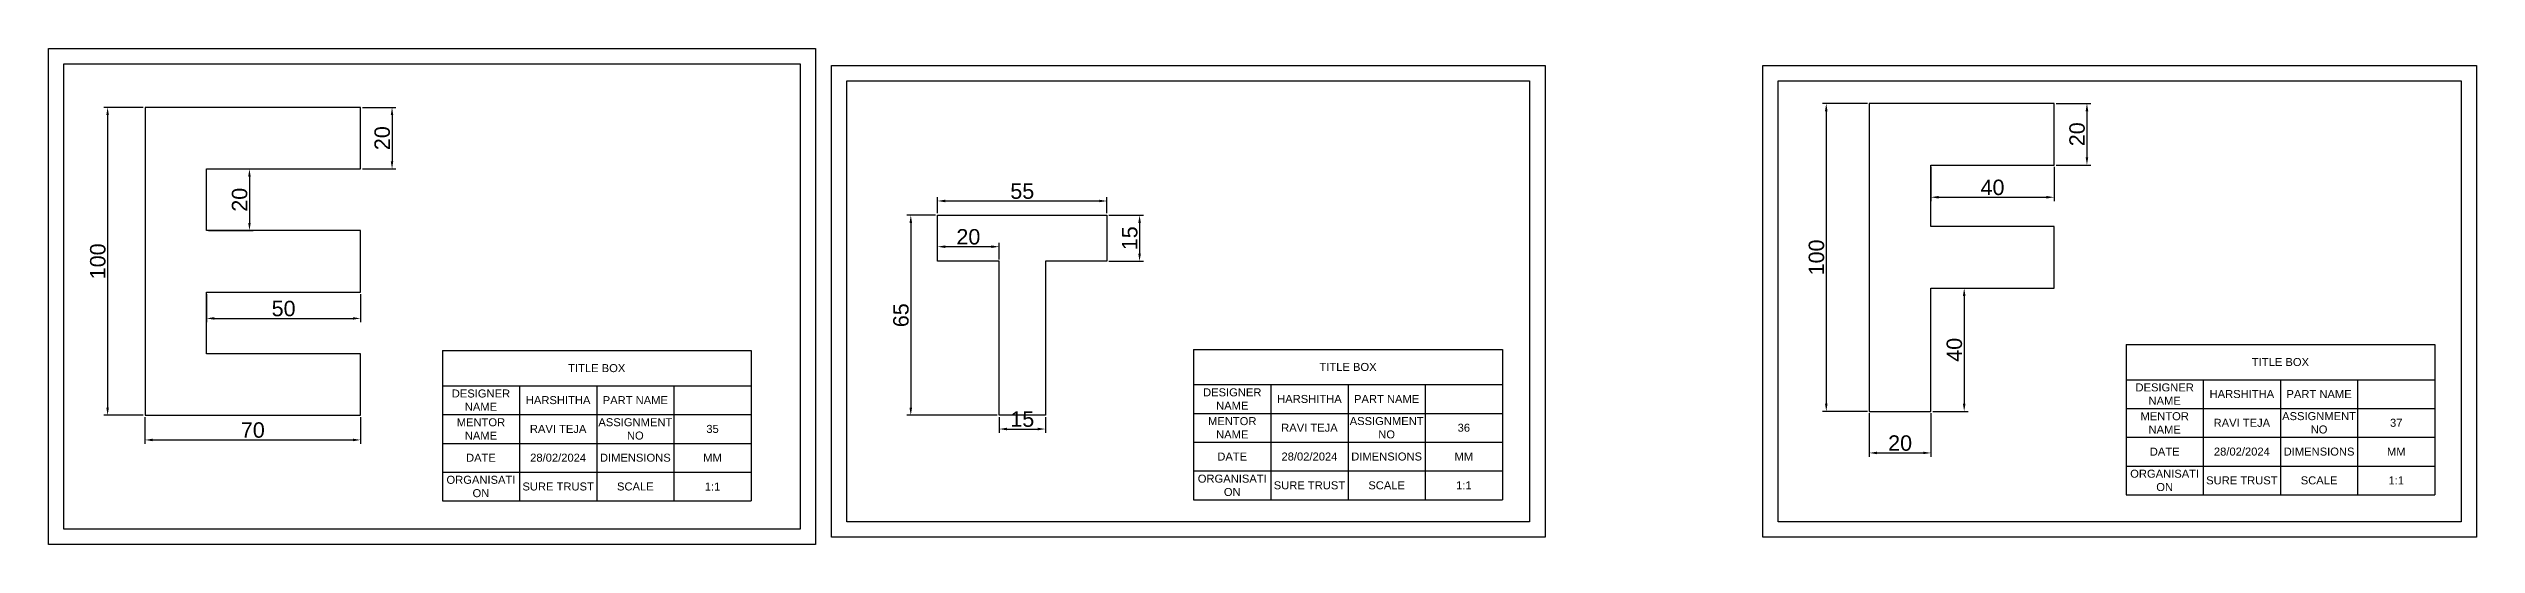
# Model space of a CAD drawing. Header units: millimetres. Extents: x -37 to 1830, y -92 to 119.
# Drawn here: x 1042 to 1830, y -42 to 119 of the extents above; entities that cross this region are included whole.
import ezdxf

# ---------------------------------------------------------------- set-up
doc = ezdxf.new("R2010")
doc.units = ezdxf.units.MM
doc.styles.get("Standard").update_dxf_attribs({"font": 'arial.ttf'})
doc.dimstyles.new('ISO-25', dxfattribs={"dimtxt": 5, "dimasz": 2.5, "dimexe": 1.25, "dimexo": 0.625, "dimtad": 1, "dimtxsty": 'Standard', "dimcen": 2.5, "dimclrd": 40, "dimclre": 40, "dimclrt": 40, "dimadec": 0, "dimazin": 0, "dimtfac": 1, "dimtmove": 0, "dimatfit": 3, "dimfxl": 1, "dimarcsym": 0})

# ---------------------------------------------------------------- blocks, each defined once
blk = doc.blocks.new('*D11')
at = {"color": 40, "lineweight": -2, "transparency": 16777216}
for p, q in [((1653.79, 41.42), (1665.21, 41.42)), ((1663.96, 38.92), (1663.96, 3.92)), ((1653.79, 1.42), (1665.21, 1.42))]:
    blk.add_line(p, q, dxfattribs=at)
at = {"color": 40, "transparency": 16777216}
for points in [[(1663.55, 38.92), (1664.38, 38.92), (1663.96, 41.42)], [(1663.55, 3.92), (1664.38, 3.92), (1663.96, 1.42)]]:
    blk.add_solid(points, dxfattribs=at)
at = {"layer": 'Defpoints', "color": 0, "transparency": 16777216}
for p in [(1653.16, 41.42), (1653.16, 1.42), (1663.96, 1.42)]:
    blk.add_point(p, dxfattribs=at)
at = {"color": 40, "transparency": 16777216, "insert": (1660.79, 21.42), "char_height": 5, "attachment_point": 5, "rotation": 90}
blk.add_mtext('40', dxfattribs=at)
blk = doc.blocks.new('*D12')
at = {"color": 40, "lineweight": -2, "transparency": 16777216}
for p, q in [((1653.16, 80.8), (1653.16, 69.71)), ((1693.16, 80.8), (1693.16, 69.71)), ((1655.66, 70.96), (1690.66, 70.96))]:
    blk.add_line(p, q, dxfattribs=at)
at = {"color": 40, "transparency": 16777216}
for points in [[(1655.66, 71.38), (1655.66, 70.55), (1653.16, 70.96)], [(1690.66, 71.38), (1690.66, 70.55), (1693.16, 70.96)]]:
    blk.add_solid(points, dxfattribs=at)
at = {"layer": 'Defpoints', "color": 0, "transparency": 16777216}
for p in [(1653.16, 81.42), (1693.16, 81.42), (1693.16, 70.96)]:
    blk.add_point(p, dxfattribs=at)
at = {"color": 40, "transparency": 16777216, "insert": (1673.16, 74.14), "char_height": 5, "attachment_point": 5}
blk.add_mtext('40', dxfattribs=at)
blk = doc.blocks.new('*D13')
at = {"color": 40, "lineweight": -2, "transparency": 16777216}
for p, q in [((1693.79, 101.42), (1705.06, 101.42)), ((1703.81, 98.92), (1703.81, 83.92)), ((1693.79, 81.42), (1705.06, 81.42))]:
    blk.add_line(p, q, dxfattribs=at)
at = {"color": 40, "transparency": 16777216}
for points in [[(1703.39, 98.92), (1704.23, 98.92), (1703.81, 101.42)], [(1703.39, 83.92), (1704.23, 83.92), (1703.81, 81.42)]]:
    blk.add_solid(points, dxfattribs=at)
at = {"layer": 'Defpoints', "color": 0, "transparency": 16777216}
for p in [(1693.16, 101.42), (1693.16, 81.42), (1703.81, 81.42)]:
    blk.add_point(p, dxfattribs=at)
at = {"color": 40, "transparency": 16777216, "insert": (1700.63, 91.42), "char_height": 5, "attachment_point": 5, "rotation": 90}
blk.add_mtext('20', dxfattribs=at)
blk = doc.blocks.new('*D14')
at = {"color": 40, "lineweight": -2, "transparency": 16777216}
for p, q in [((1632.54, 101.42), (1617.94, 101.42)), ((1619.19, 98.92), (1619.19, 3.92)), ((1632.54, 1.42), (1617.94, 1.42))]:
    blk.add_line(p, q, dxfattribs=at)
at = {"color": 40, "transparency": 16777216}
for points in [[(1618.77, 98.92), (1619.6, 98.92), (1619.19, 101.42)], [(1618.77, 3.92), (1619.6, 3.92), (1619.19, 1.42)]]:
    blk.add_solid(points, dxfattribs=at)
at = {"layer": 'Defpoints', "color": 0, "transparency": 16777216}
for p in [(1633.16, 101.42), (1619.19, 1.42), (1633.16, 1.42)]:
    blk.add_point(p, dxfattribs=at)
at = {"color": 40, "transparency": 16777216, "insert": (1616.01, 51.42), "char_height": 5, "attachment_point": 5, "rotation": 90}
blk.add_mtext('100', dxfattribs=at)
blk = doc.blocks.new('*D15')
at = {"color": 40, "lineweight": -2, "transparency": 16777216}
for p, q in [((1633.16, 0.8), (1633.16, -13.33)), ((1653.16, 0.8), (1653.16, -13.33)), ((1635.66, -12.08), (1650.66, -12.08))]:
    blk.add_line(p, q, dxfattribs=at)
at = {"color": 40, "transparency": 16777216}
for points in [[(1635.66, -11.66), (1635.66, -12.49), (1633.16, -12.08)], [(1650.66, -11.66), (1650.66, -12.49), (1653.16, -12.08)]]:
    blk.add_solid(points, dxfattribs=at)
at = {"layer": 'Defpoints', "color": 0, "transparency": 16777216}
for p in [(1633.16, 1.42), (1653.16, 1.42), (1653.16, -12.08)]:
    blk.add_point(p, dxfattribs=at)
at = {"color": 40, "transparency": 16777216, "insert": (1643.16, -8.9), "char_height": 5, "attachment_point": 5}
blk.add_mtext('20', dxfattribs=at)
blk = doc.blocks.new('*D16')
at = {"color": 40, "lineweight": -2, "transparency": 16777216}
for p, q in [((1073.4, -0.48), (1073.4, -9.1)), ((1075.9, -7.85), (1140.9, -7.85)), ((1143.4, -0.48), (1143.4, -9.1))]:
    blk.add_line(p, q, dxfattribs=at)
at = {"color": 40, "transparency": 16777216}
for points in [[(1075.9, -7.44), (1075.9, -8.27), (1073.4, -7.85)], [(1140.9, -7.44), (1140.9, -8.27), (1143.4, -7.85)]]:
    blk.add_solid(points, dxfattribs=at)
at = {"layer": 'Defpoints', "color": 0, "transparency": 16777216}
for p in [(1073.4, 0.15), (1143.4, 0.15), (1143.4, -7.85)]:
    blk.add_point(p, dxfattribs=at)
at = {"color": 40, "transparency": 16777216, "insert": (1108.4, -4.67), "char_height": 5, "attachment_point": 5}
blk.add_mtext('70', dxfattribs=at)
blk = doc.blocks.new('*D17')
at = {"color": 40, "lineweight": -2, "transparency": 16777216}
for p, q in [((1072.78, 100.15), (1060.02, 100.15)), ((1061.27, 97.65), (1061.27, 2.65)), ((1072.78, 0.15), (1060.02, 0.15))]:
    blk.add_line(p, q, dxfattribs=at)
at = {"color": 40, "transparency": 16777216}
for points in [[(1060.85, 97.65), (1061.69, 97.65), (1061.27, 100.15)], [(1060.85, 2.65), (1061.69, 2.65), (1061.27, 0.15)]]:
    blk.add_solid(points, dxfattribs=at)
at = {"layer": 'Defpoints', "color": 0, "transparency": 16777216}
for p in [(1073.4, 100.15), (1061.27, 0.15), (1073.4, 0.15)]:
    blk.add_point(p, dxfattribs=at)
at = {"color": 40, "transparency": 16777216, "insert": (1058.09, 50.15), "char_height": 5, "attachment_point": 5, "rotation": 90}
blk.add_mtext('100', dxfattribs=at)
blk = doc.blocks.new('*D18')
at = {"color": 40, "lineweight": -2, "transparency": 16777216}
for p, q in [((1144.03, 100.15), (1154.85, 100.15)), ((1153.6, 97.65), (1153.6, 82.65)), ((1144.03, 80.15), (1154.85, 80.15))]:
    blk.add_line(p, q, dxfattribs=at)
at = {"color": 40, "transparency": 16777216}
for points in [[(1153.18, 97.65), (1154.01, 97.65), (1153.6, 100.15)], [(1153.18, 82.65), (1154.01, 82.65), (1153.6, 80.15)]]:
    blk.add_solid(points, dxfattribs=at)
at = {"layer": 'Defpoints', "color": 0, "transparency": 16777216}
for p in [(1143.4, 100.15), (1143.4, 80.15), (1153.6, 80.15)]:
    blk.add_point(p, dxfattribs=at)
at = {"color": 40, "transparency": 16777216, "insert": (1150.42, 90.15), "char_height": 5, "attachment_point": 5, "rotation": 90}
blk.add_mtext('20', dxfattribs=at)
blk = doc.blocks.new('*D19')
at = {"color": 40, "lineweight": -2, "transparency": 16777216}
for p, q in [((1093.4, 39.52), (1093.4, 30.36)), ((1143.4, 39.52), (1143.4, 30.36)), ((1095.9, 31.61), (1140.9, 31.61))]:
    blk.add_line(p, q, dxfattribs=at)
at = {"color": 40, "transparency": 16777216}
for points in [[(1095.9, 32.03), (1095.9, 31.2), (1093.4, 31.61)], [(1140.9, 32.03), (1140.9, 31.2), (1143.4, 31.61)]]:
    blk.add_solid(points, dxfattribs=at)
at = {"layer": 'Defpoints', "color": 0, "transparency": 16777216}
for p in [(1093.4, 40.15), (1143.4, 40.15), (1143.4, 31.61)]:
    blk.add_point(p, dxfattribs=at)
at = {"color": 40, "transparency": 16777216, "insert": (1118.4, 34.79), "char_height": 5, "attachment_point": 5}
blk.add_mtext('50', dxfattribs=at)
blk = doc.blocks.new('*D20')
at = {"color": 40, "lineweight": -2, "transparency": 16777216}
for p, q in [((1094.03, 80.15), (1108.56, 80.15)), ((1107.31, 77.65), (1107.31, 62.65)), ((1094.03, 60.15), (1108.56, 60.15))]:
    blk.add_line(p, q, dxfattribs=at)
at = {"color": 40, "transparency": 16777216}
for points in [[(1106.9, 77.65), (1107.73, 77.65), (1107.31, 80.15)], [(1106.9, 62.65), (1107.73, 62.65), (1107.31, 60.15)]]:
    blk.add_solid(points, dxfattribs=at)
at = {"layer": 'Defpoints', "color": 0, "transparency": 16777216}
for p in [(1093.4, 80.15), (1093.4, 60.15), (1107.31, 60.15)]:
    blk.add_point(p, dxfattribs=at)
at = {"color": 40, "transparency": 16777216, "insert": (1104.13, 70.15), "char_height": 5, "attachment_point": 5, "rotation": 90}
blk.add_mtext('20', dxfattribs=at)
blk = doc.blocks.new('*D21')
at = {"color": 40, "lineweight": -2, "transparency": 16777216}
for p, q in [((1350.69, -0.48), (1350.69, -5.56)), ((1353.19, -4.31), (1363.19, -4.31)), ((1365.69, -0.48), (1365.69, -5.56))]:
    blk.add_line(p, q, dxfattribs=at)
at = {"color": 40, "transparency": 16777216}
for points in [[(1353.19, -3.89), (1353.19, -4.73), (1350.69, -4.31)], [(1363.19, -3.89), (1363.19, -4.73), (1365.69, -4.31)]]:
    blk.add_solid(points, dxfattribs=at)
at = {"layer": 'Defpoints', "color": 0, "transparency": 16777216}
for p in [(1350.69, 0.15), (1365.69, 0.15), (1365.69, -4.31)]:
    blk.add_point(p, dxfattribs=at)
at = {"color": 40, "transparency": 16777216, "insert": (1358.19, -1.13), "char_height": 5, "attachment_point": 5}
blk.add_mtext('15', dxfattribs=at)
blk = doc.blocks.new('*D22')
at = {"color": 40, "lineweight": -2, "transparency": 16777216}
for p, q in [((1330.69, 50.77), (1330.69, 56.16)), ((1350.69, 50.77), (1350.69, 56.16)), ((1348.19, 54.91), (1333.19, 54.91))]:
    blk.add_line(p, q, dxfattribs=at)
at = {"color": 40, "transparency": 16777216}
for points in [[(1333.19, 55.33), (1333.19, 54.49), (1330.69, 54.91)], [(1348.19, 55.33), (1348.19, 54.49), (1350.69, 54.91)]]:
    blk.add_solid(points, dxfattribs=at)
at = {"layer": 'Defpoints', "color": 0, "transparency": 16777216}
for p in [(1330.69, 54.91), (1330.69, 50.15), (1350.69, 50.15)]:
    blk.add_point(p, dxfattribs=at)
at = {"color": 40, "transparency": 16777216, "insert": (1340.69, 58.09), "char_height": 5, "attachment_point": 5}
blk.add_mtext('20', dxfattribs=at)
blk = doc.blocks.new('*D23')
at = {"color": 40, "lineweight": -2, "transparency": 16777216}
for p, q in [((1386.32, 65.15), (1397.52, 65.15)), ((1396.27, 62.65), (1396.27, 52.65)), ((1386.32, 50.15), (1397.52, 50.15))]:
    blk.add_line(p, q, dxfattribs=at)
at = {"color": 40, "transparency": 16777216}
for points in [[(1395.85, 62.65), (1396.69, 62.65), (1396.27, 65.15)], [(1395.85, 52.65), (1396.69, 52.65), (1396.27, 50.15)]]:
    blk.add_solid(points, dxfattribs=at)
at = {"layer": 'Defpoints', "color": 0, "transparency": 16777216}
for p in [(1385.69, 65.15), (1385.69, 50.15), (1396.27, 50.15)]:
    blk.add_point(p, dxfattribs=at)
at = {"color": 40, "transparency": 16777216, "insert": (1393.09, 57.65), "char_height": 5, "attachment_point": 5, "rotation": 90}
blk.add_mtext('15', dxfattribs=at)
blk = doc.blocks.new('*D24')
at = {"color": 40, "lineweight": -2, "transparency": 16777216}
for p, q in [((1330.69, 65.77), (1330.69, 71)), ((1385.69, 65.77), (1385.69, 71)), ((1333.19, 69.75), (1383.19, 69.75))]:
    blk.add_line(p, q, dxfattribs=at)
at = {"color": 40, "transparency": 16777216}
for points in [[(1333.19, 70.17), (1333.19, 69.34), (1330.69, 69.75)], [(1383.19, 70.17), (1383.19, 69.34), (1385.69, 69.75)]]:
    blk.add_solid(points, dxfattribs=at)
at = {"layer": 'Defpoints', "color": 0, "transparency": 16777216}
for p in [(1330.69, 65.15), (1385.69, 69.75), (1385.69, 65.15)]:
    blk.add_point(p, dxfattribs=at)
at = {"color": 40, "transparency": 16777216, "insert": (1358.19, 72.92), "char_height": 5, "attachment_point": 5}
blk.add_mtext('55', dxfattribs=at)
blk = doc.blocks.new('*D25')
at = {"color": 40, "lineweight": -2, "transparency": 16777216}
for p, q in [((1330.07, 65.15), (1320.75, 65.15)), ((1322, 62.65), (1322, 2.65)), ((1350.07, 0.15), (1320.75, 0.15))]:
    blk.add_line(p, q, dxfattribs=at)
at = {"color": 40, "transparency": 16777216}
for points in [[(1321.58, 62.65), (1322.42, 62.65), (1322, 65.15)], [(1321.58, 2.65), (1322.42, 2.65), (1322, 0.15)]]:
    blk.add_solid(points, dxfattribs=at)
at = {"layer": 'Defpoints', "color": 0, "transparency": 16777216}
for p in [(1330.69, 65.15), (1322, 0.15), (1350.69, 0.15)]:
    blk.add_point(p, dxfattribs=at)
at = {"color": 40, "transparency": 16777216, "insert": (1318.82, 32.65), "char_height": 5, "attachment_point": 5, "rotation": 90}
blk.add_mtext('65', dxfattribs=at)
blk = doc.blocks.new('*T34')
at = {"color": 0, "linetype": 'ByBlock', "lineweight": -2, "transparency": 16777216}
for p, q in [((0, 0), (100.24, 0)), ((0, 0), (0, -48.83)), ((100.24, 0), (100.24, -48.83)), ((0, -11.43), (100.24, -11.43)), ((25.06, -11.43), (25.06, -48.83)), ((50.12, -11.43), (50.12, -48.83)), ((75.18, -11.43), (75.18, -48.83)), ((0, -20.78), (100.24, -20.78)), ((0, -30.13), (100.24, -30.13)), ((0, -39.48), (100.24, -39.48)), ((0, -48.83), (100.24, -48.83))]:
    blk.add_line(p, q, dxfattribs=at)
blk = doc.blocks.new('*T35')
at = {"color": 0, "linetype": 'ByBlock', "lineweight": -2, "transparency": 16777216}
for p, q in [((0, 0), (100.24, 0)), ((0, 0), (0, -48.83)), ((100.24, 0), (100.24, -48.83)), ((0, -11.43), (100.24, -11.43)), ((25.06, -11.43), (25.06, -48.83)), ((50.12, -11.43), (50.12, -48.83)), ((75.18, -11.43), (75.18, -48.83)), ((0, -20.78), (100.24, -20.78)), ((0, -30.13), (100.24, -30.13)), ((0, -39.48), (100.24, -39.48)), ((0, -48.83), (100.24, -48.83))]:
    blk.add_line(p, q, dxfattribs=at)
blk = doc.blocks.new('*T36')
at = {"color": 0, "linetype": 'ByBlock', "lineweight": -2, "transparency": 16777216}
for p, q in [((0, 0), (100.24, 0)), ((0, 0), (0, -48.83)), ((100.24, 0), (100.24, -48.83)), ((0, -11.43), (100.24, -11.43)), ((25.06, -11.43), (25.06, -48.83)), ((50.12, -11.43), (50.12, -48.83)), ((75.18, -11.43), (75.18, -48.83)), ((0, -20.78), (100.24, -20.78)), ((0, -30.13), (100.24, -30.13)), ((0, -39.48), (100.24, -39.48)), ((0, -48.83), (100.24, -48.83))]:
    blk.add_line(p, q, dxfattribs=at)

msp = doc.modelspace()

# ---------------------------------------------------------------- linework, layer by layer
for p, q in [((1143.405, 100.15), (1073.405, 100.15)), ((1073.405, 100.15), (1073.405, 0.15)), ((1143.405, 80.15), (1143.405, 100.15)), ((1693.161, 101.423), (1633.161, 101.423)), ((1633.161, 101.423), (1633.161, 1.423)), ((1693.161, 81.423), (1693.161, 101.423)), ((1093.405, 60.15), (1093.405, 80.15)), ((1093.405, 80.15), (1143.405, 80.15)), ((1653.161, 61.423), (1653.161, 81.423)), ((1653.161, 81.423), (1693.161, 81.423)), ((1330.693, 50.15), (1330.693, 65.15)), ((1330.693, 65.15), (1385.693, 65.15)), ((1385.693, 65.15), (1385.693, 50.15)), ((1143.405, 60.15), (1093.405, 60.15)), ((1143.405, 40.15), (1143.405, 60.15)), ((1693.161, 61.423), (1653.161, 61.423)), ((1693.161, 41.423), (1693.161, 61.423)), ((1350.693, 50.15), (1330.693, 50.15)), ((1350.693, 0.15), (1350.693, 50.15)), ((1385.693, 50.15), (1365.693, 50.15)), ((1365.693, 50.15), (1365.693, 0.15)), ((1093.405, 20.15), (1093.405, 40.15)), ((1093.405, 40.15), (1143.405, 40.15)), ((1653.161, 1.423), (1653.161, 41.423)), ((1653.161, 41.423), (1693.161, 41.423)), ((1143.405, 20.15), (1093.405, 20.15)), ((1143.405, 0.15), (1143.405, 20.15)), ((1073.405, 0.15), (1143.405, 0.15)), ((1365.693, 0.15), (1350.693, 0.15)), ((1633.161, 1.423), (1653.161, 1.423))]:
    msp.add_line(p, q)
for points in [[(1042.094, 119.261), (1291.096, 119.261), (1291.096, -41.803), (1042.094, -41.803)], [(1047.094, 114.261), (1286.096, 114.261), (1286.096, -36.803), (1047.094, -36.803)], [(1296.235, 113.751), (1527.888, 113.751), (1527.888, -39.424), (1296.235, -39.424)], [(1598.601, 113.751), (1830.254, 113.751), (1830.254, -39.424), (1598.601, -39.424)], [(1301.235, 108.751), (1522.888, 108.751), (1522.888, -34.424), (1301.235, -34.424)], [(1603.601, 108.751), (1825.254, 108.751), (1825.254, -34.424), (1603.601, -34.424)]]:
    msp.add_lwpolyline(points, close=True)

# ---------------------------------------------------------------- block references
for name, p in [('*T34', (1169.928, 21.166)), ('*T35', (1413.822, 21.547)), ('*T36', (1716.514, 23.148))]:
    msp.add_blockref(name, p)

# ---------------------------------------------------------------- texts
at = {"attachment_point": 5}
for s, width, insert, char_height in [('TITLE BOX', 100.2398, (1220.048, 15.452), 2.5973), ('TITLE BOX', 100.2398, (1463.942, 15.833), 2.5973), ('TITLE BOX', 100.2398, (1766.634, 17.434), 2.5973), ('DESIGNER NAME', 25.05995, (1182.458, 5.063), 2.59729), ('DESIGNER NAME', 25.05995, (1426.352, 5.444), 2.59729), ('DESIGNER NAME', 25.05995, (1729.044, 7.044), 2.59729), ('HARSHITHA', 25.05995, (1754.104, 7.044), 2.5973), ('PART NAME', 25.05995, (1779.164, 7.044), 2.5973), ('HARSHITHA', 25.05995, (1207.518, 5.063), 2.5973), ('PART NAME', 25.05995, (1232.578, 5.063), 2.5973), ('HARSHITHA', 25.05995, (1451.412, 5.444), 2.5973), ('PART NAME', 25.05995, (1476.472, 5.444), 2.5973), ('MENTOR NAME', 25.05995, (1729.044, -2.306), 2.59729), ('ASSIGNMENT NO', 25.05995, (1779.164, -2.306), 2.59729), ('MENTOR NAME', 25.05995, (1182.458, -4.288), 2.59729), ('RAVI TEJA', 25.05995, (1207.518, -4.288), 2.5973), ('ASSIGNMENT NO', 25.05995, (1232.578, -4.288), 2.59729), ('35', 25.05995, (1257.638, -4.288), 2.5973), ('MENTOR NAME', 25.05995, (1426.352, -3.906), 2.59729), ('RAVI TEJA', 25.05995, (1451.412, -3.906), 2.5973), ('ASSIGNMENT NO', 25.05995, (1476.472, -3.906), 2.59729), ('36', 25.05995, (1501.532, -3.906), 2.5973), ('RAVI TEJA', 25.05995, (1754.104, -2.306), 2.5973), ('37', 25.05995, (1804.224, -2.306), 2.5973), ('DATE', 25.05995, (1182.458, -13.638), 2.5973), ('28/02/2024', 25.05995, (1207.518, -13.638), 2.5973), ('DIMENSIONS', 25.05995, (1232.578, -13.638), 2.5973), ('MM', 25.05995, (1257.638, -13.638), 2.5973), ('DATE', 25.05995, (1426.352, -13.257), 2.5973), ('28/02/2024', 25.05995, (1451.412, -13.257), 2.5973), ('DIMENSIONS', 25.05995, (1476.472, -13.257), 2.5973), ('MM', 25.05995, (1501.532, -13.257), 2.5973), ('DATE', 25.05995, (1729.044, -11.656), 2.5973), ('28/02/2024', 25.05995, (1754.104, -11.656), 2.5973), ('DIMENSIONS', 25.05995, (1779.164, -11.656), 2.5973), ('MM', 25.05995, (1804.224, -11.656), 2.5973), ('ORGANISATI\\PON', 25.05995, (1182.458, -22.988), 2.5973), ('SURE TRUST', 25.05995, (1207.518, -22.988), 2.5973), ('SCALE', 25.05995, (1232.578, -22.988), 2.5973), ('1:1', 25.05995, (1257.638, -22.988), 2.5973), ('ORGANISATI\\PON', 25.05995, (1426.352, -22.607), 2.5973), ('SURE TRUST', 25.05995, (1451.412, -22.607), 2.5973), ('SCALE', 25.05995, (1476.472, -22.607), 2.5973), ('1:1', 25.05995, (1501.532, -22.607), 2.5973), ('ORGANISATI\\PON', 25.05995, (1729.044, -21.006), 2.5973), ('SURE TRUST', 25.05995, (1754.104, -21.006), 2.5973), ('SCALE', 25.05995, (1779.164, -21.006), 2.5973), ('1:1', 25.05995, (1804.224, -21.006), 2.5973)]:
    msp.add_mtext_dynamic_manual_height_columns(s, width=width, gutter_width=12.986, heights=[0], dxfattribs=dict(at, insert=insert, char_height=char_height))

# ---------------------------------------------------------------- dimensions: what is measured, and where the dimension line sits
for base, p1, p2, picture, middle in [((1061.271, 0.15), (1073.405, 100.15), (1073.405, 0.15), '*D17', (1058.093, 50.15)), ((1153.595, 80.15), (1143.405, 100.15), (1143.405, 80.15), '*D18', (1150.418, 90.15)), ((1619.185, 1.423), (1633.161, 101.423), (1633.161, 1.423), '*D14', (1616.008, 51.423)), ((1703.81, 81.423), (1693.161, 101.423), (1693.161, 81.423), '*D13', (1700.632, 91.423)), ((1107.312, 60.15), (1093.405, 80.15), (1093.405, 60.15), '*D20', (1104.134, 70.15)), ((1322.002, 0.15), (1330.693, 65.15), (1350.693, 0.15), '*D25', (1318.824, 32.65)), ((1396.27, 50.15), (1385.693, 65.15), (1385.693, 50.15), '*D23', (1393.093, 57.65)), ((1663.964, 1.423), (1653.161, 41.423), (1653.161, 1.423), '*D11', (1660.787, 21.423))]:
    dim = msp.add_linear_dim(base=base, p1=p1, p2=p2, angle=90, dimstyle='ISO-25')
    dim.commit()
    dim.dimension.update_dxf_attribs({"geometry": picture, "text_midpoint": middle})
for base, p1, p2, picture, middle in [((1693.161, 70.963), (1653.161, 81.423), (1693.161, 81.423), '*D12', (1673.161, 74.141)), ((1385.693, 69.753), (1330.693, 65.15), (1385.693, 65.15), '*D24', (1358.193, 72.921)), ((1330.693, 54.912), (1350.693, 50.15), (1330.693, 50.15), '*D22', (1340.693, 58.09)), ((1143.405, 31.614), (1093.405, 40.15), (1143.405, 40.15), '*D19', (1118.405, 34.792)), ((1143.405, -7.852), (1073.405, 0.15), (1143.405, 0.15), '*D16', (1108.405, -4.674)), ((1365.693, -4.308), (1350.693, 0.15), (1365.693, 0.15), '*D21', (1358.193, -1.131)), ((1653.161, -12.076), (1633.161, 1.423), (1653.161, 1.423), '*D15', (1643.161, -8.899))]:
    dim = msp.add_linear_dim(base=base, p1=p1, p2=p2, dimstyle='ISO-25')
    dim.commit()
    dim.dimension.update_dxf_attribs({"geometry": picture, "text_midpoint": middle})

doc.saveas('drawing.dxf')
